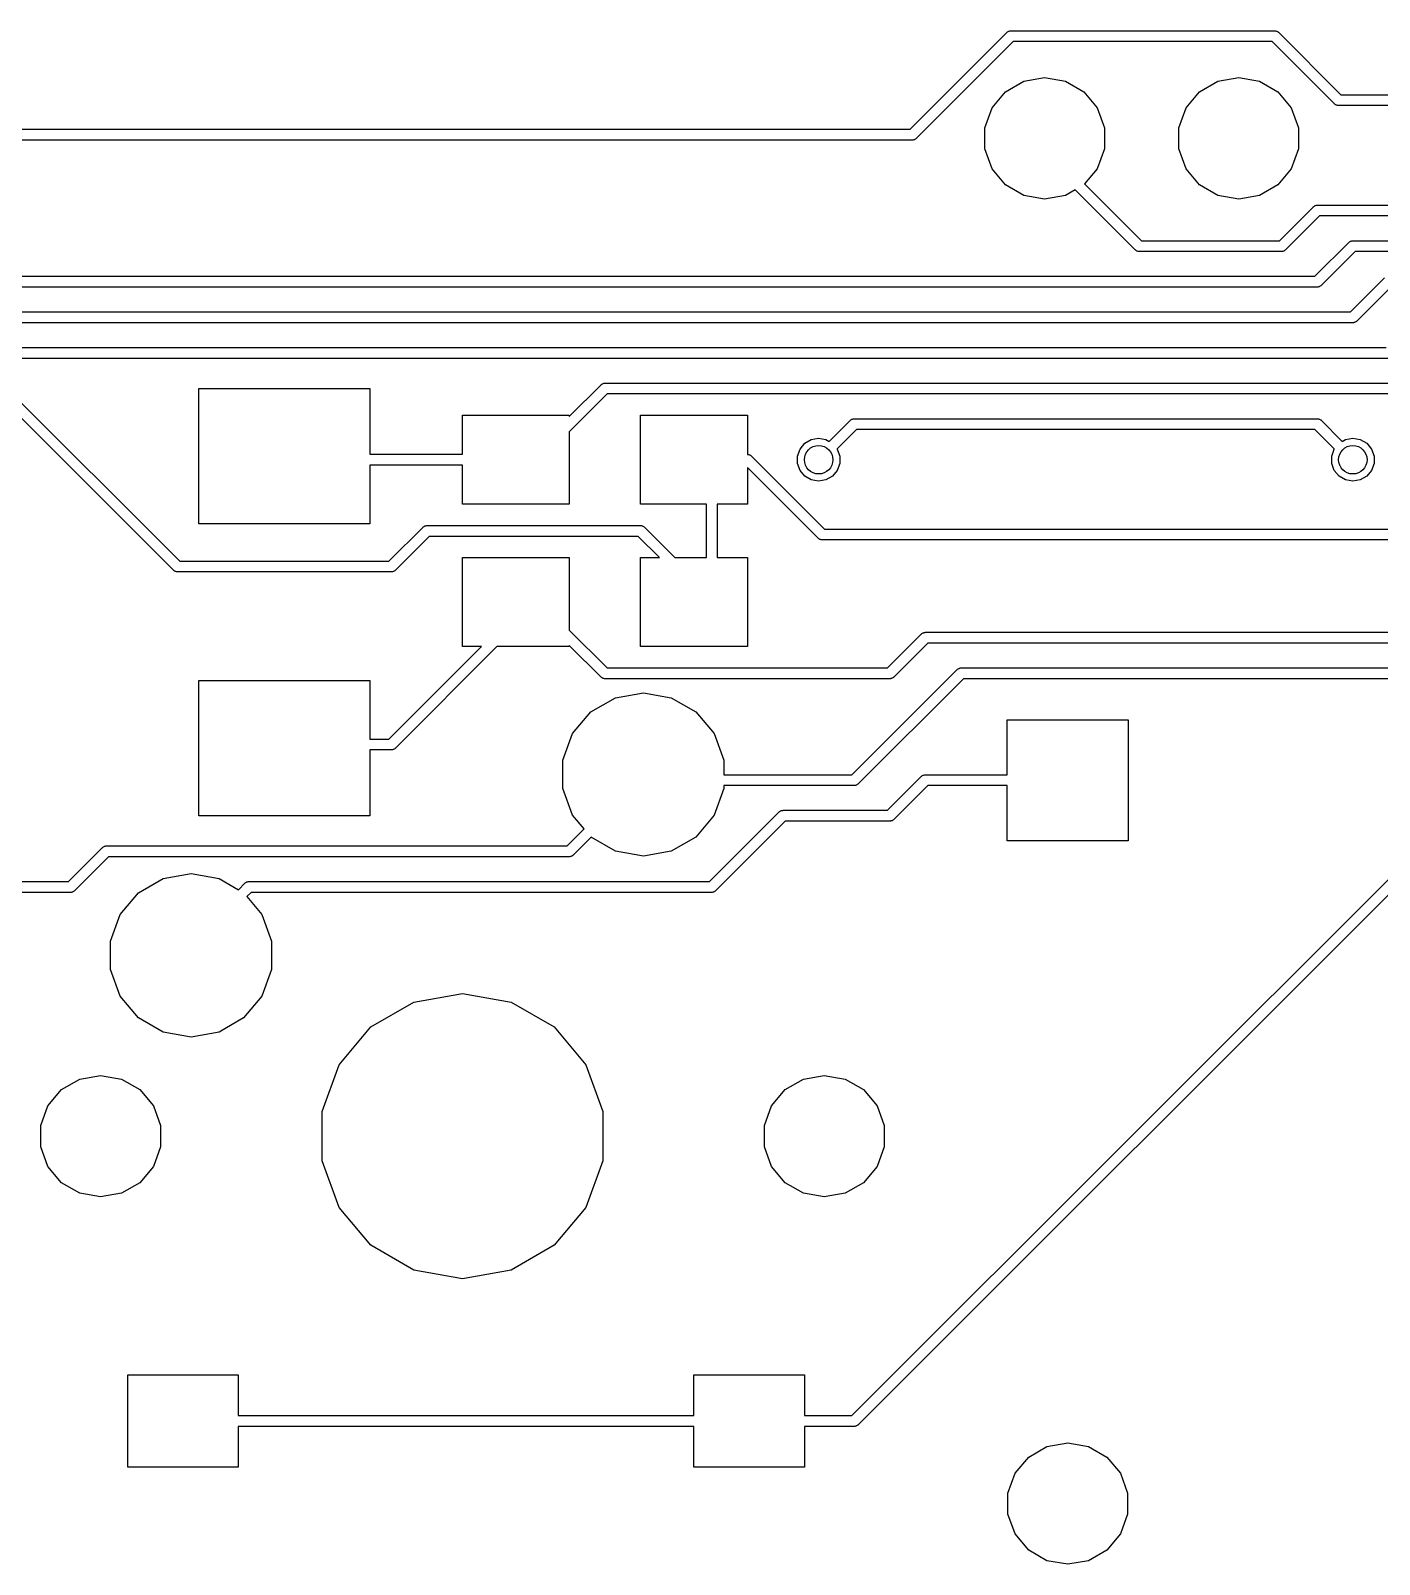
# Model space of a CAD drawing. Extents: x 16 to 277, y -108 to -11.
# Drawn here: x 110.94 to 129.87, y -66.01 to -44.47 of the extents above; entities that cross this region are included whole.
import ezdxf

# ---------------------------------------------------------------- set-up
doc = ezdxf.new("R2010")
doc.units = 0
doc.header["$MEASUREMENT"] = 0
doc.layers.add('BLACK', color=7, linetype='CONTINUOUS')

msp = doc.modelspace()

# ---------------------------------------------------------------- linework, layer by layer
at = {"layer": 'Black'}
for p, q in [((123.283, -45.8593), (124.646, -44.4961)), ((124.646, -44.4961), (124.649, -44.4942)), ((124.649, -44.4942), (124.651, -44.4916)), ((124.651, -44.4916), (124.66, -44.4866)), ((124.66, -44.4866), (124.668, -44.4809)), ((124.668, -44.4809), (124.671, -44.4801)), ((124.671, -44.4801), (124.674, -44.4784)), ((124.674, -44.4784), (124.684, -44.4767)), ((124.684, -44.4767), (124.693, -44.4741)), ((124.693, -44.4741), (124.697, -44.4744)), ((124.697, -44.4744), (124.7, -44.4738)), ((124.7, -44.4738), (128.4, -44.4738)), ((128.4, -44.4738), (128.403, -44.4744)), ((128.403, -44.4744), (128.407, -44.4741)), ((128.407, -44.4741), (128.416, -44.4767)), ((128.416, -44.4767), (128.426, -44.4784)), ((128.426, -44.4784), (128.429, -44.4801)), ((128.429, -44.4801), (128.432, -44.4809)), ((128.432, -44.4809), (128.44, -44.4867)), ((128.44, -44.4867), (128.449, -44.4916)), ((128.449, -44.4916), (128.451, -44.4942)), ((128.451, -44.4942), (128.454, -44.4961)), ((128.454, -44.4961), (129.332, -45.3738)), ((124.732, -44.6262), (123.368, -45.9894)), ((128.368, -44.6262), (124.732, -44.6262)), ((129.246, -45.5039), (128.368, -44.6262)), ((124.624, -45.3322), (124.881, -45.1841)), ((124.881, -45.1841), (125.172, -45.1326)), ((125.172, -45.1326), (125.464, -45.1841)), ((125.464, -45.1841), (125.721, -45.3322)), ((127.349, -45.3322), (127.606, -45.1841)), ((127.606, -45.1841), (127.897, -45.1326)), ((127.897, -45.1326), (128.189, -45.1841)), ((128.189, -45.1841), (128.446, -45.3322)), ((124.434, -45.5591), (124.624, -45.3322)), ((125.721, -45.3322), (125.911, -45.5591)), ((127.159, -45.5591), (127.349, -45.3322)), ((128.446, -45.3322), (128.636, -45.5591)), ((129.332, -45.3738), (133.968, -45.3738)), ((124.333, -45.8374), (124.434, -45.5591)), ((125.911, -45.5591), (126.012, -45.8374)), ((127.058, -45.8374), (127.159, -45.5591)), ((128.636, -45.5591), (128.737, -45.8374)), ((129.249, -45.5058), (129.246, -45.5039)), ((129.251, -45.5084), (129.249, -45.5058)), ((129.26, -45.5133), (129.251, -45.5084)), ((129.268, -45.5191), (129.26, -45.5133)), ((129.271, -45.5199), (129.268, -45.5191)), ((129.274, -45.5216), (129.271, -45.5199)), ((129.284, -45.5233), (129.274, -45.5216)), ((129.293, -45.5259), (129.284, -45.5233)), ((129.297, -45.5256), (129.293, -45.5259)), ((129.3, -45.5262), (129.297, -45.5256)), ((134, -45.5262), (129.3, -45.5262)), ((107.062, -45.8593), (123.283, -45.8593)), ((124.333, -46.1336), (124.333, -45.8374)), ((126.012, -45.8374), (126.012, -46.1336)), ((127.058, -46.1336), (127.058, -45.8374)), ((128.737, -45.8374), (128.737, -46.1336)), ((123.314, -46.0117), (107.062, -46.0117)), ((123.318, -46.0111), (123.314, -46.0117)), ((123.321, -46.0114), (123.318, -46.0111)), ((123.331, -46.0089), (123.321, -46.0114)), ((123.341, -46.0071), (123.331, -46.0089)), ((123.343, -46.0054), (123.341, -46.0071)), ((123.347, -46.0046), (123.343, -46.0054)), ((123.355, -45.9989), (123.347, -46.0046)), ((123.363, -45.9939), (123.355, -45.9989)), ((123.366, -45.9913), (123.363, -45.9939)), ((123.368, -45.9894), (123.366, -45.9913)), ((124.434, -46.412), (124.333, -46.1336)), ((126.012, -46.1336), (125.911, -46.412)), ((127.159, -46.412), (127.058, -46.1336)), ((128.737, -46.1336), (128.636, -46.412)), ((124.624, -46.6389), (124.434, -46.412)), ((125.911, -46.412), (125.733, -46.6248)), ((127.349, -46.6389), (127.159, -46.412)), ((128.636, -46.412), (128.446, -46.6389)), ((124.881, -46.787), (124.624, -46.6389)), ((125.6, -46.7083), (125.464, -46.787)), ((126.446, -47.5539), (125.6, -46.7083)), ((125.733, -46.6248), (126.532, -47.4238)), ((127.606, -46.787), (127.349, -46.6389)), ((128.446, -46.6389), (128.189, -46.787)), ((125.172, -46.8384), (124.881, -46.787)), ((125.464, -46.787), (125.172, -46.8384)), ((127.897, -46.8384), (127.606, -46.787)), ((128.189, -46.787), (127.897, -46.8384)), ((128.468, -47.4238), (128.946, -46.9461)), ((128.946, -46.9461), (128.949, -46.9442)), ((128.949, -46.9442), (128.951, -46.9416)), ((128.951, -46.9416), (128.96, -46.9367)), ((128.96, -46.9367), (128.968, -46.9309)), ((128.968, -46.9309), (128.971, -46.9301)), ((128.971, -46.9301), (128.974, -46.9284)), ((128.974, -46.9284), (128.984, -46.9267)), ((128.984, -46.9267), (128.993, -46.9241)), ((128.993, -46.9241), (128.997, -46.9244)), ((128.997, -46.9244), (129, -46.9238)), ((129, -46.9238), (143.346, -46.9238)), ((129.032, -47.0762), (128.554, -47.5539)), ((143.345, -47.0762), (129.032, -47.0762)), ((126.449, -47.5558), (126.446, -47.5539)), ((126.451, -47.5584), (126.449, -47.5558)), ((126.46, -47.5633), (126.451, -47.5584)), ((126.468, -47.5691), (126.46, -47.5633)), ((126.471, -47.5699), (126.468, -47.5691)), ((126.474, -47.5716), (126.471, -47.5699)), ((126.484, -47.5733), (126.474, -47.5716)), ((126.493, -47.5759), (126.484, -47.5733)), ((126.497, -47.5756), (126.493, -47.5759)), ((126.5, -47.5762), (126.497, -47.5756)), ((128.5, -47.5762), (126.5, -47.5762)), ((126.532, -47.4238), (128.468, -47.4238)), ((128.503, -47.5756), (128.5, -47.5762)), ((128.507, -47.5759), (128.503, -47.5756)), ((128.516, -47.5733), (128.507, -47.5759)), ((128.526, -47.5716), (128.516, -47.5733)), ((128.529, -47.5699), (128.526, -47.5716)), ((128.532, -47.5691), (128.529, -47.5699)), ((128.54, -47.5633), (128.532, -47.5691)), ((128.549, -47.5584), (128.54, -47.5633)), ((128.551, -47.5558), (128.549, -47.5584)), ((128.554, -47.5539), (128.551, -47.5558)), ((128.968, -47.9238), (129.446, -47.4461)), ((129.532, -47.5762), (129.054, -48.0539)), ((129.446, -47.4461), (129.449, -47.4442)), ((129.449, -47.4442), (129.451, -47.4416)), ((129.451, -47.4416), (129.46, -47.4367)), ((129.46, -47.4367), (129.468, -47.4309)), ((129.468, -47.4309), (129.471, -47.4301)), ((129.471, -47.4301), (129.474, -47.4284)), ((129.474, -47.4284), (129.484, -47.4267)), ((129.484, -47.4267), (129.493, -47.4241)), ((129.493, -47.4241), (129.497, -47.4244)), ((129.497, -47.4244), (129.5, -47.4238)), ((129.5, -47.4238), (143.347, -47.4238)), ((143.345, -47.5762), (129.532, -47.5762)), ((89.0316, -47.9238), (128.968, -47.9238)), ((129.468, -48.4238), (129.946, -47.9461)), ((129, -48.0762), (89, -48.0762)), ((129.003, -48.0756), (129, -48.0762)), ((129.007, -48.0759), (129.003, -48.0756)), ((129.016, -48.0733), (129.007, -48.0759)), ((129.026, -48.0716), (129.016, -48.0733)), ((129.029, -48.0699), (129.026, -48.0716)), ((129.032, -48.0691), (129.029, -48.0699)), ((129.04, -48.0633), (129.032, -48.0691)), ((129.049, -48.0584), (129.04, -48.0633)), ((129.051, -48.0558), (129.049, -48.0584)), ((129.054, -48.0539), (129.051, -48.0558)), ((130.032, -48.0762), (129.554, -48.5539)), ((70.5316, -48.4238), (129.468, -48.4238)), ((129.5, -48.5762), (70.5, -48.5762)), ((129.503, -48.5756), (129.5, -48.5762)), ((129.507, -48.5759), (129.503, -48.5756)), ((129.516, -48.5733), (129.507, -48.5759)), ((129.526, -48.5716), (129.516, -48.5733)), ((129.529, -48.5699), (129.526, -48.5716)), ((129.532, -48.5691), (129.529, -48.5699)), ((129.54, -48.5633), (129.532, -48.5691)), ((129.549, -48.5584), (129.54, -48.5633)), ((129.551, -48.5558), (129.549, -48.5584)), ((129.554, -48.5539), (129.551, -48.5558)), ((130, -49.0762), (52, -49.0762)), ((52.0316, -48.9238), (129.968, -48.9238)), ((110.554, -49.4461), (113.032, -51.9238)), ((113.3, -51.4), (113.3, -49.5)), ((113.3, -49.5), (115.7, -49.5)), ((115.7, -49.5), (115.7, -50.4238)), ((118.5, -49.8922), (118.946, -49.4461)), ((118.946, -49.4461), (118.949, -49.4442)), ((118.949, -49.4442), (118.951, -49.4416)), ((118.951, -49.4416), (118.96, -49.4366)), ((118.96, -49.4366), (118.968, -49.4309)), ((118.968, -49.4309), (118.971, -49.4301)), ((118.971, -49.4301), (118.974, -49.4284)), ((118.974, -49.4284), (118.984, -49.4267)), ((118.984, -49.4267), (118.993, -49.4241)), ((118.993, -49.4241), (118.997, -49.4244)), ((118.997, -49.4244), (119, -49.4238)), ((119, -49.4238), (130.5, -49.4238)), ((112.946, -52.0539), (110.468, -49.5762)), ((119.032, -49.5762), (118.5, -50.1078)), ((130.468, -49.5762), (119.032, -49.5762)), ((117, -50.4238), (117, -49.875)), ((117, -49.875), (118.5, -49.875)), ((118.5, -49.875), (118.5, -49.8922)), ((119.5, -51.125), (119.5, -49.875)), ((119.5, -49.875), (121, -49.875)), ((121, -49.875), (121, -50.4238)), ((122.149, -50.2435), (122.446, -49.9461)), ((122.446, -49.9461), (122.449, -49.9442)), ((122.449, -49.9442), (122.451, -49.9416)), ((122.451, -49.9416), (122.46, -49.9367)), ((122.46, -49.9367), (122.468, -49.9309)), ((122.468, -49.9309), (122.471, -49.9301)), ((122.471, -49.9301), (122.474, -49.9284)), ((122.474, -49.9284), (122.484, -49.9267)), ((122.484, -49.9267), (122.493, -49.9241)), ((122.493, -49.9241), (122.497, -49.9244)), ((122.497, -49.9244), (122.5, -49.9238)), ((122.5, -49.9238), (129, -49.9238)), ((129, -49.9238), (129.003, -49.9244)), ((129.003, -49.9244), (129.007, -49.9241)), ((129.007, -49.9241), (129.016, -49.9267)), ((129.016, -49.9267), (129.026, -49.9284)), ((129.026, -49.9284), (129.029, -49.9301)), ((129.029, -49.9301), (129.032, -49.9309)), ((129.032, -49.9309), (129.04, -49.9367)), ((129.04, -49.9367), (129.049, -49.9416)), ((129.049, -49.9416), (129.051, -49.9442)), ((129.051, -49.9442), (129.054, -49.9461)), ((129.054, -49.9461), (129.351, -50.2435)), ((118.5, -50.1078), (118.5, -51.125)), ((122.532, -50.0762), (122.26, -50.3481)), ((128.968, -50.0762), (122.532, -50.0762)), ((129.24, -50.3481), (128.968, -50.0762)), ((121.703, -50.4477), (121.739, -50.3494)), ((121.739, -50.3494), (121.806, -50.2693)), ((121.806, -50.2693), (121.897, -50.217)), ((121.897, -50.217), (122, -50.1989)), ((122, -50.1989), (122.103, -50.217)), ((122.103, -50.217), (122.149, -50.2435)), ((122.26, -50.3481), (122.261, -50.3494)), ((122.261, -50.3494), (122.297, -50.4477)), ((129.203, -50.4477), (129.239, -50.3494)), ((129.239, -50.3494), (129.24, -50.3481)), ((129.351, -50.2435), (129.397, -50.217)), ((129.397, -50.217), (129.5, -50.1989)), ((129.5, -50.1989), (129.603, -50.217)), ((129.603, -50.217), (129.694, -50.2693)), ((129.694, -50.2693), (129.761, -50.3494)), ((129.761, -50.3494), (129.797, -50.4477)), ((115.7, -50.4238), (117, -50.4238)), ((117, -50.5762), (115.7, -50.5762)), ((115.7, -50.5762), (115.7, -51.4)), ((117, -51.125), (117, -50.5762)), ((121, -50.4238), (121.003, -50.4244)), ((121.996, -51.6039), (121, -50.6078)), ((121, -50.6078), (121, -51.125)), ((121.003, -50.4244), (121.007, -50.4241)), ((121.007, -50.4241), (121.016, -50.4267)), ((121.016, -50.4267), (121.026, -50.4284)), ((121.026, -50.4284), (121.029, -50.4301)), ((121.029, -50.4301), (121.032, -50.4309)), ((121.032, -50.4309), (121.04, -50.4367)), ((121.04, -50.4367), (121.049, -50.4416)), ((121.049, -50.4416), (121.051, -50.4442)), ((121.051, -50.4442), (121.054, -50.4461)), ((121.054, -50.4461), (122.082, -51.4738)), ((121.703, -50.5523), (121.703, -50.4477)), ((121.739, -50.6506), (121.703, -50.5523)), ((122.297, -50.5523), (122.261, -50.6506)), ((122.297, -50.4477), (122.297, -50.5523)), ((129.203, -50.5523), (129.203, -50.4477)), ((129.239, -50.6506), (129.203, -50.5523)), ((129.797, -50.5523), (129.761, -50.6506)), ((129.797, -50.4477), (129.797, -50.5523)), ((121.806, -50.7307), (121.739, -50.6506)), ((121.897, -50.783), (121.806, -50.7307)), ((122, -50.8011), (121.897, -50.783)), ((122.103, -50.783), (122, -50.8011)), ((122.194, -50.7307), (122.103, -50.783)), ((122.261, -50.6506), (122.194, -50.7307)), ((129.306, -50.7307), (129.239, -50.6506)), ((129.397, -50.783), (129.306, -50.7307)), ((129.5, -50.8011), (129.397, -50.783)), ((129.603, -50.783), (129.5, -50.8011)), ((129.694, -50.7307), (129.603, -50.783)), ((129.761, -50.6506), (129.694, -50.7307)), ((118.5, -51.125), (117, -51.125)), ((120.424, -51.125), (119.5, -51.125)), ((120.424, -51.875), (120.424, -51.125)), ((121, -51.125), (120.576, -51.125)), ((120.576, -51.125), (120.576, -51.875)), ((115.7, -51.4), (113.3, -51.4)), ((115.968, -51.9238), (116.446, -51.4461)), ((116.446, -51.4461), (116.449, -51.4442)), ((116.449, -51.4442), (116.451, -51.4416)), ((116.451, -51.4416), (116.46, -51.4367)), ((116.46, -51.4367), (116.468, -51.4309)), ((116.468, -51.4309), (116.471, -51.4301)), ((116.471, -51.4301), (116.474, -51.4284)), ((116.474, -51.4284), (116.484, -51.4267)), ((116.484, -51.4267), (116.493, -51.4241)), ((116.493, -51.4241), (116.497, -51.4244)), ((116.497, -51.4244), (116.5, -51.4238)), ((116.5, -51.4238), (119.5, -51.4238)), ((119.5, -51.4238), (119.503, -51.4244)), ((119.503, -51.4244), (119.507, -51.4241)), ((119.507, -51.4241), (119.516, -51.4267)), ((119.516, -51.4267), (119.526, -51.4284)), ((119.526, -51.4284), (119.529, -51.4301)), ((119.529, -51.4301), (119.532, -51.4309)), ((119.532, -51.4309), (119.54, -51.4367)), ((119.54, -51.4367), (119.549, -51.4416)), ((119.549, -51.4416), (119.551, -51.4442)), ((119.551, -51.4442), (119.554, -51.4461)), ((119.554, -51.4461), (119.983, -51.875)), ((122.082, -51.4738), (130.968, -51.4738)), ((116.532, -51.5762), (116.054, -52.0539)), ((119.468, -51.5762), (116.532, -51.5762)), ((119.767, -51.875), (119.468, -51.5762)), ((121.999, -51.6058), (121.996, -51.6039)), ((122.001, -51.6084), (121.999, -51.6058)), ((122.01, -51.6133), (122.001, -51.6084)), ((122.018, -51.6191), (122.01, -51.6133)), ((122.021, -51.6199), (122.018, -51.6191)), ((122.024, -51.6216), (122.021, -51.6199)), ((122.034, -51.6233), (122.024, -51.6216)), ((122.043, -51.6259), (122.034, -51.6233)), ((122.047, -51.6256), (122.043, -51.6259)), ((122.05, -51.6262), (122.047, -51.6256)), ((131, -51.6262), (122.05, -51.6262)), ((117, -53.125), (117, -51.875)), ((117, -51.875), (118.5, -51.875)), ((118.5, -51.875), (118.5, -52.8922)), ((119.5, -53.125), (119.5, -51.875)), ((119.5, -51.875), (119.767, -51.875)), ((119.983, -51.875), (120.424, -51.875)), ((120.576, -51.875), (121, -51.875)), ((121, -51.875), (121, -53.125)), ((112.949, -52.0558), (112.946, -52.0539)), ((112.951, -52.0584), (112.949, -52.0558)), ((112.96, -52.0633), (112.951, -52.0584)), ((112.968, -52.0691), (112.96, -52.0633)), ((112.971, -52.0699), (112.968, -52.0691)), ((112.974, -52.0716), (112.971, -52.0699)), ((112.984, -52.0733), (112.974, -52.0716)), ((112.993, -52.0759), (112.984, -52.0733)), ((112.997, -52.0756), (112.993, -52.0759)), ((113, -52.0762), (112.997, -52.0756)), ((116, -52.0762), (113, -52.0762)), ((113.032, -51.9238), (115.968, -51.9238)), ((116.003, -52.0756), (116, -52.0762)), ((116.007, -52.0759), (116.003, -52.0756)), ((116.016, -52.0733), (116.007, -52.0759)), ((116.026, -52.0716), (116.016, -52.0733)), ((116.029, -52.0699), (116.026, -52.0716)), ((116.032, -52.0691), (116.029, -52.0699)), ((116.04, -52.0633), (116.032, -52.0691)), ((116.049, -52.0584), (116.04, -52.0633)), ((116.051, -52.0558), (116.049, -52.0584)), ((116.054, -52.0539), (116.051, -52.0558)), ((118.5, -52.8922), (119.032, -53.4238)), ((122.968, -53.4238), (123.446, -52.9461)), ((123.446, -52.9461), (123.449, -52.9442)), ((123.449, -52.9442), (123.451, -52.9416)), ((123.451, -52.9416), (123.46, -52.9367)), ((123.46, -52.9367), (123.468, -52.9309)), ((123.468, -52.9309), (123.471, -52.9301)), ((123.471, -52.9301), (123.474, -52.9284)), ((123.474, -52.9284), (123.484, -52.9267)), ((123.484, -52.9267), (123.493, -52.9241)), ((123.493, -52.9241), (123.497, -52.9244)), ((123.497, -52.9244), (123.5, -52.9238)), ((123.5, -52.9238), (138.968, -52.9238)), ((115.968, -54.4238), (117.267, -53.125)), ((117.483, -53.125), (116.054, -54.5539)), ((117.267, -53.125), (117, -53.125)), ((118.5, -53.125), (117.483, -53.125)), ((118.946, -53.5539), (118.5, -53.1078)), ((118.5, -53.1078), (118.5, -53.125)), ((121, -53.125), (119.5, -53.125)), ((123.532, -53.0762), (123.054, -53.5539)), ((139, -53.0762), (123.532, -53.0762)), ((113.3, -55.5), (113.3, -53.6)), ((113.3, -53.6), (115.7, -53.6)), ((115.7, -53.6), (115.7, -54.4238)), ((118.949, -53.5558), (118.946, -53.5539)), ((118.951, -53.5584), (118.949, -53.5558)), ((118.96, -53.5634), (118.951, -53.5584)), ((118.968, -53.5691), (118.96, -53.5634)), ((118.971, -53.5699), (118.968, -53.5691)), ((118.974, -53.5716), (118.971, -53.5699)), ((118.984, -53.5733), (118.974, -53.5716)), ((118.993, -53.5759), (118.984, -53.5733)), ((118.997, -53.5756), (118.993, -53.5759)), ((119, -53.5762), (118.997, -53.5756)), ((123, -53.5762), (119, -53.5762)), ((119.032, -53.4238), (122.968, -53.4238)), ((122.468, -54.9238), (123.946, -53.4461)), ((124.032, -53.5762), (122.554, -55.0539)), ((123.003, -53.5756), (123, -53.5762)), ((123.007, -53.5759), (123.003, -53.5756)), ((123.016, -53.5733), (123.007, -53.5759)), ((123.026, -53.5716), (123.016, -53.5733)), ((123.029, -53.5699), (123.026, -53.5716)), ((123.032, -53.5691), (123.029, -53.5699)), ((123.04, -53.5633), (123.032, -53.5691)), ((123.049, -53.5584), (123.04, -53.5633)), ((123.051, -53.5558), (123.049, -53.5584)), ((123.054, -53.5539), (123.051, -53.5558)), ((123.946, -53.4461), (123.949, -53.4442)), ((123.949, -53.4442), (123.951, -53.4416)), ((123.951, -53.4416), (123.96, -53.4367)), ((123.96, -53.4367), (123.968, -53.4309)), ((123.968, -53.4309), (123.971, -53.4301)), ((123.971, -53.4301), (123.974, -53.4284)), ((123.974, -53.4284), (123.984, -53.4267)), ((123.984, -53.4267), (123.993, -53.4241)), ((123.993, -53.4241), (123.997, -53.4244)), ((123.997, -53.4244), (124, -53.4238)), ((124, -53.4238), (137, -53.4238)), ((136.968, -53.5762), (124.032, -53.5762)), ((118.802, -54.0411), (119.148, -53.8418)), ((119.148, -53.8418), (119.54, -53.7726)), ((119.54, -53.7726), (119.932, -53.8418)), ((119.932, -53.8418), (120.278, -54.0411)), ((118.546, -54.3463), (118.802, -54.0411)), ((120.278, -54.0411), (120.534, -54.3463)), ((124.648, -54.9238), (124.648, -54.1509)), ((124.648, -54.1509), (126.347, -54.1509)), ((126.347, -54.1509), (126.347, -55.8501)), ((115.7, -54.4238), (115.968, -54.4238)), ((118.41, -54.7208), (118.546, -54.3463)), ((120.534, -54.3463), (120.67, -54.7208)), ((116, -54.5762), (115.7, -54.5762)), ((115.7, -54.5762), (115.7, -55.5)), ((116.003, -54.5756), (116, -54.5762)), ((116.007, -54.5759), (116.003, -54.5756)), ((116.016, -54.5733), (116.007, -54.5759)), ((116.026, -54.5716), (116.016, -54.5733)), ((116.029, -54.5699), (116.026, -54.5716)), ((116.032, -54.5691), (116.029, -54.5699)), ((116.04, -54.5633), (116.032, -54.5691)), ((116.049, -54.5584), (116.04, -54.5633)), ((116.051, -54.5558), (116.049, -54.5584)), ((116.054, -54.5539), (116.051, -54.5558)), ((118.41, -55.1192), (118.41, -54.7208)), ((120.67, -54.7208), (120.67, -54.9238)), ((120.67, -54.9238), (122.468, -54.9238)), ((123.484, -54.9267), (123.493, -54.9241)), ((123.493, -54.9241), (123.497, -54.9244)), ((123.497, -54.9244), (123.5, -54.9238)), ((123.5, -54.9238), (124.648, -54.9238)), ((118.546, -55.4937), (118.41, -55.1192)), ((120.67, -55.1192), (120.534, -55.4937)), ((122.5, -55.0762), (120.67, -55.0762)), ((120.67, -55.0762), (120.67, -55.1192)), ((122.468, -63.9238), (131.446, -54.9461)), ((122.503, -55.0756), (122.5, -55.0762)), ((122.507, -55.0759), (122.503, -55.0756)), ((122.516, -55.0733), (122.507, -55.0759)), ((122.526, -55.0716), (122.516, -55.0733)), ((122.529, -55.0699), (122.526, -55.0716)), ((122.532, -55.0691), (122.529, -55.0699)), ((122.54, -55.0633), (122.532, -55.0691)), ((122.549, -55.0584), (122.54, -55.0633)), ((122.551, -55.0558), (122.549, -55.0584)), ((122.554, -55.0539), (122.551, -55.0558)), ((131.532, -55.0762), (122.554, -64.0539)), ((122.968, -55.4238), (123.446, -54.9461)), ((123.532, -55.0762), (123.054, -55.5539)), ((123.446, -54.9461), (123.449, -54.9442)), ((123.449, -54.9442), (123.451, -54.9416)), ((123.451, -54.9416), (123.46, -54.9367)), ((123.46, -54.9367), (123.468, -54.9309)), ((123.468, -54.9309), (123.471, -54.9301)), ((123.471, -54.9301), (123.474, -54.9284)), ((123.474, -54.9284), (123.484, -54.9267)), ((124.648, -55.0762), (123.532, -55.0762)), ((124.648, -55.8501), (124.648, -55.0762)), ((115.7, -55.5), (113.3, -55.5)), ((118.707, -55.6852), (118.546, -55.4937)), ((120.534, -55.4937), (120.278, -55.7989)), ((120.468, -56.4238), (121.446, -55.4461)), ((121.446, -55.4461), (121.449, -55.4442)), ((121.449, -55.4442), (121.451, -55.4416)), ((121.451, -55.4416), (121.46, -55.4366)), ((121.46, -55.4366), (121.468, -55.4309)), ((121.468, -55.4309), (121.471, -55.4301)), ((121.471, -55.4301), (121.474, -55.4284)), ((121.474, -55.4284), (121.484, -55.4267)), ((121.484, -55.4267), (121.493, -55.4241)), ((121.493, -55.4241), (121.497, -55.4244)), ((121.497, -55.4244), (121.5, -55.4238)), ((121.5, -55.4238), (122.968, -55.4238)), ((123.026, -55.5716), (123.016, -55.5733)), ((123.029, -55.5699), (123.026, -55.5716)), ((123.032, -55.5691), (123.029, -55.5699)), ((123.04, -55.5633), (123.032, -55.5691)), ((123.049, -55.5584), (123.04, -55.5633)), ((123.051, -55.5558), (123.049, -55.5584)), ((123.054, -55.5539), (123.051, -55.5558)), ((118.468, -55.9238), (118.707, -55.6852)), ((121.532, -55.5762), (120.554, -56.5539)), ((123, -55.5762), (121.532, -55.5762)), ((123.003, -55.5756), (123, -55.5762)), ((123.007, -55.5759), (123.003, -55.5756)), ((123.016, -55.5733), (123.007, -55.5759)), ((111.468, -56.4238), (111.946, -55.9461)), ((111.946, -55.9461), (111.949, -55.9442)), ((111.949, -55.9442), (111.951, -55.9416)), ((111.951, -55.9416), (111.96, -55.9367)), ((111.96, -55.9367), (111.968, -55.9309)), ((111.968, -55.9309), (111.971, -55.9301)), ((111.971, -55.9301), (111.974, -55.9284)), ((111.974, -55.9284), (111.984, -55.9267)), ((111.984, -55.9267), (111.993, -55.9241)), ((111.993, -55.9241), (111.997, -55.9244)), ((111.997, -55.9244), (112, -55.9238)), ((112, -55.9238), (118.468, -55.9238)), ((118.807, -55.8013), (118.554, -56.0539)), ((119.148, -55.9982), (118.807, -55.8013)), ((119.54, -56.0674), (119.148, -55.9982)), ((119.932, -55.9982), (119.54, -56.0674)), ((120.278, -55.7989), (119.932, -55.9982)), ((126.347, -55.8501), (124.648, -55.8501)), ((112.032, -56.0762), (111.554, -56.5539)), ((118.5, -56.0762), (112.032, -56.0762)), ((118.503, -56.0756), (118.5, -56.0762)), ((118.507, -56.0759), (118.503, -56.0756)), ((118.516, -56.0733), (118.507, -56.0759)), ((118.526, -56.0716), (118.516, -56.0733)), ((118.529, -56.0699), (118.526, -56.0716)), ((118.532, -56.0691), (118.529, -56.0699)), ((118.54, -56.0633), (118.532, -56.0691)), ((118.549, -56.0584), (118.54, -56.0633)), ((118.551, -56.0558), (118.549, -56.0584)), ((118.554, -56.0539), (118.551, -56.0558)), ((104.532, -56.4238), (111.468, -56.4238)), ((112.452, -56.5811), (112.798, -56.3818)), ((112.798, -56.3818), (113.19, -56.3126)), ((113.19, -56.3126), (113.582, -56.3818)), ((113.582, -56.3818), (113.854, -56.5385)), ((113.96, -56.4366), (113.968, -56.4309)), ((113.968, -56.4309), (113.971, -56.4301)), ((113.971, -56.4301), (113.974, -56.4284)), ((113.974, -56.4284), (113.984, -56.4267)), ((113.984, -56.4267), (113.993, -56.4241)), ((113.993, -56.4241), (113.997, -56.4244)), ((113.997, -56.4244), (114, -56.4238)), ((114, -56.4238), (120.468, -56.4238)), ((111.5, -56.5762), (104.5, -56.5762)), ((111.503, -56.5756), (111.5, -56.5762)), ((111.507, -56.5759), (111.503, -56.5756)), ((111.516, -56.5733), (111.507, -56.5759)), ((111.526, -56.5716), (111.516, -56.5733)), ((111.529, -56.5699), (111.526, -56.5716)), ((111.532, -56.5691), (111.529, -56.5699)), ((111.54, -56.5633), (111.532, -56.5691)), ((111.549, -56.5584), (111.54, -56.5633)), ((111.551, -56.5558), (111.549, -56.5584)), ((111.554, -56.5539), (111.551, -56.5558)), ((112.196, -56.8863), (112.452, -56.5811)), ((113.854, -56.5385), (113.946, -56.4461)), ((113.946, -56.4461), (113.949, -56.4442)), ((113.949, -56.4442), (113.951, -56.4416)), ((113.951, -56.4416), (113.96, -56.4366)), ((114.032, -56.5762), (113.973, -56.635)), ((113.973, -56.635), (114.184, -56.8863)), ((120.5, -56.5762), (114.032, -56.5762)), ((120.503, -56.5756), (120.5, -56.5762)), ((120.507, -56.5759), (120.503, -56.5756)), ((120.516, -56.5733), (120.507, -56.5759)), ((120.526, -56.5716), (120.516, -56.5733)), ((120.529, -56.5699), (120.526, -56.5716)), ((120.532, -56.5691), (120.529, -56.5699)), ((120.54, -56.5633), (120.532, -56.5691)), ((120.549, -56.5584), (120.54, -56.5633)), ((120.551, -56.5558), (120.549, -56.5584)), ((120.554, -56.5539), (120.551, -56.5558)), ((112.06, -57.2608), (112.196, -56.8863)), ((114.184, -56.8863), (114.32, -57.2608)), ((112.06, -57.6592), (112.06, -57.2608)), ((114.32, -57.2608), (114.32, -57.6592)), ((112.196, -58.0337), (112.06, -57.6592)), ((114.32, -57.6592), (114.184, -58.0337)), ((112.452, -58.3389), (112.196, -58.0337)), ((114.184, -58.0337), (113.928, -58.3389)), ((115.713, -58.4667), (116.315, -58.1192)), ((116.315, -58.1192), (117, -57.9985)), ((117, -57.9985), (117.685, -58.1192)), ((117.685, -58.1192), (118.287, -58.4667)), ((112.798, -58.5382), (112.452, -58.3389)), ((113.928, -58.3389), (113.582, -58.5382)), ((113.19, -58.6074), (112.798, -58.5382)), ((113.582, -58.5382), (113.19, -58.6074)), ((115.267, -58.9992), (115.713, -58.4667)), ((118.287, -58.4667), (118.733, -58.9992)), ((115.029, -59.6524), (115.267, -58.9992)), ((118.733, -58.9992), (118.971, -59.6524)), ((111.371, -59.3457), (111.628, -59.1974)), ((111.628, -59.1974), (111.92, -59.1458)), ((111.92, -59.1458), (112.212, -59.1974)), ((112.212, -59.1974), (112.469, -59.3457)), ((121.531, -59.3457), (121.788, -59.1974)), ((121.788, -59.1974), (122.08, -59.1458)), ((122.08, -59.1458), (122.372, -59.1974)), ((122.372, -59.1974), (122.629, -59.3457)), ((111.18, -59.5729), (111.371, -59.3457)), ((112.469, -59.3457), (112.66, -59.5729)), ((121.34, -59.5729), (121.531, -59.3457)), ((122.629, -59.3457), (122.82, -59.5729)), ((111.079, -59.8517), (111.18, -59.5729)), ((112.66, -59.5729), (112.761, -59.8517)), ((115.029, -60.3476), (115.029, -59.6524)), ((118.971, -59.6524), (118.971, -60.3476)), ((121.239, -59.8517), (121.34, -59.5729)), ((122.82, -59.5729), (122.921, -59.8517)), ((111.079, -60.1483), (111.079, -59.8517)), ((112.761, -59.8517), (112.761, -60.1483)), ((121.239, -60.1483), (121.239, -59.8517)), ((122.921, -59.8517), (122.921, -60.1483)), ((111.18, -60.4271), (111.079, -60.1483)), ((112.761, -60.1483), (112.66, -60.4271)), ((121.34, -60.4271), (121.239, -60.1483)), ((122.921, -60.1483), (122.82, -60.4271)), ((111.371, -60.6543), (111.18, -60.4271)), ((112.66, -60.4271), (112.469, -60.6543)), ((115.267, -61.0008), (115.029, -60.3476)), ((118.971, -60.3476), (118.733, -61.0008)), ((121.531, -60.6543), (121.34, -60.4271)), ((122.82, -60.4271), (122.629, -60.6543)), ((111.628, -60.8026), (111.371, -60.6543)), ((112.469, -60.6543), (112.212, -60.8026)), ((121.788, -60.8026), (121.531, -60.6543)), ((122.629, -60.6543), (122.372, -60.8026)), ((111.92, -60.8541), (111.628, -60.8026)), ((112.212, -60.8026), (111.92, -60.8541)), ((122.08, -60.8541), (121.788, -60.8026)), ((122.372, -60.8026), (122.08, -60.8541)), ((115.713, -61.5332), (115.267, -61.0008)), ((118.733, -61.0008), (118.287, -61.5332)), ((116.315, -61.8808), (115.713, -61.5332)), ((118.287, -61.5332), (117.685, -61.8808)), ((117, -62.0015), (116.315, -61.8808)), ((117.685, -61.8808), (117, -62.0015)), ((112.3, -64.65), (112.3, -63.35)), ((112.3, -63.35), (113.85, -63.35)), ((113.85, -63.35), (113.85, -63.9238)), ((120.25, -63.9238), (120.25, -63.35)), ((120.25, -63.35), (121.8, -63.35)), ((121.8, -63.35), (121.8, -63.9238)), ((113.85, -63.9238), (120.25, -63.9238)), ((121.8, -63.9238), (122.468, -63.9238)), ((120.25, -64.0762), (113.85, -64.0762)), ((113.85, -64.0762), (113.85, -64.65)), ((120.25, -64.65), (120.25, -64.0762)), ((122.5, -64.0762), (121.8, -64.0762)), ((121.8, -64.0762), (121.8, -64.65)), ((122.503, -64.0756), (122.5, -64.0762)), ((122.507, -64.0759), (122.503, -64.0756)), ((122.516, -64.0733), (122.507, -64.0759)), ((122.526, -64.0716), (122.516, -64.0733)), ((122.529, -64.0699), (122.526, -64.0716)), ((122.532, -64.0691), (122.529, -64.0699)), ((122.54, -64.0633), (122.532, -64.0691)), ((122.549, -64.0584), (122.54, -64.0633)), ((122.551, -64.0558), (122.549, -64.0584)), ((122.554, -64.0539), (122.551, -64.0558)), ((124.949, -64.5072), (125.206, -64.3591)), ((125.206, -64.3591), (125.497, -64.3076)), ((125.497, -64.3076), (125.789, -64.3591)), ((125.789, -64.3591), (126.046, -64.5072)), ((124.759, -64.7341), (124.949, -64.5072)), ((126.046, -64.5072), (126.236, -64.7341)), ((113.85, -64.65), (112.3, -64.65)), ((121.8, -64.65), (120.25, -64.65)), ((124.658, -65.0124), (124.759, -64.7341)), ((126.236, -64.7341), (126.337, -65.0124)), ((124.658, -65.3086), (124.658, -65.0124)), ((126.337, -65.0124), (126.337, -65.3086)), ((124.759, -65.587), (124.658, -65.3086)), ((126.337, -65.3086), (126.236, -65.587)), ((124.949, -65.8139), (124.759, -65.587)), ((126.236, -65.587), (126.046, -65.8139)), ((125.206, -65.962), (124.949, -65.8139)), ((126.046, -65.8139), (125.789, -65.962)), ((125.497, -66.0134), (125.206, -65.962)), ((125.789, -65.962), (125.497, -66.0134))]:
    msp.add_line(p, q, dxfattribs=at)
for centre in [(122, -50.5), (129.5, -50.5)]:
    msp.add_circle(centre, 0.2, dxfattribs=at)

doc.saveas('drawing.dxf')
